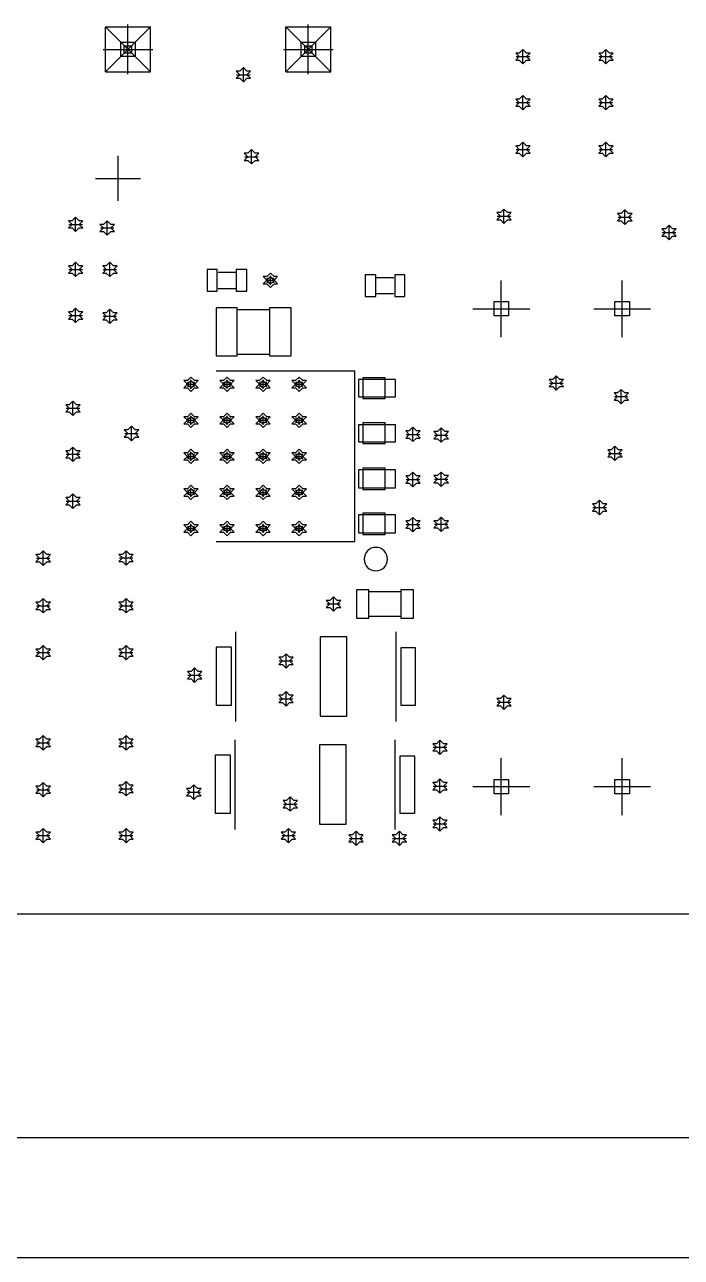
# Model space of a CAD drawing. Extents: x -1.38 to 3.87, y -2.67 to 0.8.
# Drawn here: x 1.627 to 2.355, y -2.629 to -1.262 of the extents above; entities that cross this region are included whole.
import ezdxf

# ---------------------------------------------------------------- set-up
doc = ezdxf.new("R2010")
doc.units = 0
doc.layers.get('0').update_dxf_attribs({"linetype": 'CONTINUOUS'})
for name, color, linetype in [('gd1', 1, 'CONTINUOUS'), ('gg1', 1, 'CONTINUOUS'), ('gm1', 6, 'CONTINUOUS'), ('gm8', 1, 'CONTINUOUS')]:
    doc.layers.add(name, color=color, linetype=linetype)

# ---------------------------------------------------------------- blocks, each defined once
blk = doc.blocks.new('D17')
blk.add_lwpolyline([(-0.01475, -0.04395), (0.01475, -0.04395), (0.01475, 0.04395), (-0.01475, 0.04395)], close=True)
blk = doc.blocks.new('D18')
blk.add_lwpolyline([(-0.00825, -0.03175), (0.00825, -0.03175), (0.00825, 0.03175), (-0.00825, 0.03175)], close=True)
blk = doc.blocks.new('D19')
blk.add_lwpolyline([(-0.0085, -0.03225), (0.0085, -0.03225), (0.0085, 0.03225), (-0.0085, 0.03225)], close=True)
blk = doc.blocks.new('D21')
blk.add_lwpolyline([(-0.0069, -0.01575), (0.0069, -0.01575), (0.0069, 0.01575), (-0.0069, 0.01575)], close=True)
blk = doc.blocks.new('D22')
blk.add_lwpolyline([(-0.0059, -0.012), (0.0059, -0.012), (0.0059, 0.012), (-0.0059, 0.012)], close=True)
blk = doc.blocks.new('D23')
blk.add_lwpolyline([(-0.0055, -0.012), (0.0055, -0.012), (0.0055, 0.012), (-0.0055, 0.012)], close=True)
blk = doc.blocks.new('D26')
blk.add_lwpolyline([(-0.012, -0.0268), (0.012, -0.0268), (0.012, 0.0268), (-0.012, 0.0268)], close=True)
blk = doc.blocks.new('D27')
blk.add_lwpolyline([(-0.0118, -0.0268), (0.0118, -0.0268), (0.0118, 0.0268), (-0.0118, 0.0268)], close=True)
blk = doc.blocks.new('D62')
blk.add_lwpolyline([(-0.02065, -0.00985), (0.02065, -0.00985), (0.02065, 0.00985), (-0.02065, 0.00985)], close=True)
blk = doc.blocks.new('D63')
blk.add_lwpolyline([(-0.0123, -0.0118), (0.0123, -0.0118), (0.0123, 0.0118), (-0.0123, 0.0118)], close=True)
blk = doc.blocks.new('D64')
blk.add_lwpolyline([(-0.02065, -0.0095), (0.02065, -0.0095), (0.02065, 0.0095), (-0.02065, 0.0095)], close=True)
blk = doc.blocks.new('D65')
blk.add_lwpolyline([(-0.0123, -0.0115), (0.0123, -0.0115), (0.0123, 0.0115), (-0.0123, 0.0115)], close=True)

msp = doc.modelspace()

# ---------------------------------------------------------------- linework, layer by layer
at = {"layer": 'gd1', "color": 1}
for points in [[(1.7337, -1.2973), (1.7337, -1.2813), (1.7497, -1.2813), (1.7497, -1.2973), (1.7337, -1.2973)], [(1.9337, -1.2973), (1.9337, -1.2813), (1.9497, -1.2813), (1.9497, -1.2973), (1.9337, -1.2973)], [(1.7377, -1.2933), (1.7377, -1.2853), (1.7457, -1.2853), (1.7457, -1.2933), (1.7377, -1.2933)], [(1.9377, -1.2933), (1.9377, -1.2853), (1.9457, -1.2853), (1.9457, -1.2933), (1.9377, -1.2933)], [(2.1797, -1.3053), (2.1837, -1.3013), (2.1877, -1.3013), (2.1837, -1.2973), (2.1877, -1.2933), (2.1837, -1.2933), (2.1797, -1.2893), (2.1757, -1.2933), (2.1717, -1.2933), (2.1757, -1.2973), (2.1717, -1.3013), (2.1757, -1.3013), (2.1797, -1.3053)], [(2.2717, -1.3053), (2.2757, -1.3013), (2.2797, -1.3013), (2.2757, -1.2973), (2.2797, -1.2933), (2.2757, -1.2933), (2.2717, -1.2893), (2.2677, -1.2933), (2.2637, -1.2933), (2.2677, -1.2973), (2.2637, -1.3013), (2.2677, -1.3013), (2.2717, -1.3053)], [(1.8697, -1.3253), (1.8737, -1.3213), (1.8777, -1.3213), (1.8737, -1.3173), (1.8777, -1.3133), (1.8737, -1.3133), (1.8697, -1.3093), (1.8657, -1.3133), (1.8617, -1.3133), (1.8657, -1.3173), (1.8617, -1.3213), (1.8657, -1.3213), (1.8697, -1.3253)], [(2.1797, -1.3563), (2.1837, -1.3523), (2.1877, -1.3523), (2.1837, -1.3483), (2.1877, -1.3443), (2.1837, -1.3443), (2.1797, -1.3403), (2.1757, -1.3443), (2.1717, -1.3443), (2.1757, -1.3483), (2.1717, -1.3523), (2.1757, -1.3523), (2.1797, -1.3563)], [(2.2717, -1.3563), (2.2757, -1.3523), (2.2797, -1.3523), (2.2757, -1.3483), (2.2797, -1.3443), (2.2757, -1.3443), (2.2717, -1.3403), (2.2677, -1.3443), (2.2637, -1.3443), (2.2677, -1.3483), (2.2637, -1.3523), (2.2677, -1.3523), (2.2717, -1.3563)], [(2.1797, -1.4083), (2.1837, -1.4043), (2.1877, -1.4043), (2.1837, -1.4003), (2.1877, -1.3963), (2.1837, -1.3963), (2.1797, -1.3923), (2.1757, -1.3963), (2.1717, -1.3963), (2.1757, -1.4003), (2.1717, -1.4043), (2.1757, -1.4043), (2.1797, -1.4083)], [(2.2717, -1.4083), (2.2757, -1.4043), (2.2797, -1.4043), (2.2757, -1.4003), (2.2797, -1.3963), (2.2757, -1.3963), (2.2717, -1.3923), (2.2677, -1.3963), (2.2637, -1.3963), (2.2677, -1.4003), (2.2637, -1.4043), (2.2677, -1.4043), (2.2717, -1.4083)], [(1.8787, -1.4163), (1.8827, -1.4123), (1.8867, -1.4123), (1.8827, -1.4083), (1.8867, -1.4043), (1.8827, -1.4043), (1.8787, -1.4003), (1.8747, -1.4043), (1.8707, -1.4043), (1.8747, -1.4083), (1.8707, -1.4123), (1.8747, -1.4123), (1.8787, -1.4163)], [(1.6837, -1.4913), (1.6877, -1.4873), (1.6917, -1.4873), (1.6877, -1.4833), (1.6917, -1.4793), (1.6877, -1.4793), (1.6837, -1.4753), (1.6797, -1.4793), (1.6757, -1.4793), (1.6797, -1.4833), (1.6757, -1.4873), (1.6797, -1.4873), (1.6837, -1.4913)], [(2.1587, -1.4823), (2.1627, -1.4783), (2.1667, -1.4783), (2.1627, -1.4743), (2.1667, -1.4703), (2.1627, -1.4703), (2.1587, -1.4663), (2.1547, -1.4703), (2.1507, -1.4703), (2.1547, -1.4743), (2.1507, -1.4783), (2.1547, -1.4783), (2.1587, -1.4823)], [(2.2927, -1.4833), (2.2967, -1.4793), (2.3007, -1.4793), (2.2967, -1.4753), (2.3007, -1.4713), (2.2967, -1.4713), (2.2927, -1.4673), (2.2887, -1.4713), (2.2847, -1.4713), (2.2887, -1.4753), (2.2847, -1.4793), (2.2887, -1.4793), (2.2927, -1.4833)], [(1.7187, -1.4953), (1.7227, -1.4913), (1.7267, -1.4913), (1.7227, -1.4873), (1.7267, -1.4833), (1.7227, -1.4833), (1.7187, -1.4793), (1.7147, -1.4833), (1.7107, -1.4833), (1.7147, -1.4873), (1.7107, -1.4913), (1.7147, -1.4913), (1.7187, -1.4953)], [(2.3417, -1.5003), (2.3457, -1.4963), (2.3497, -1.4963), (2.3457, -1.4923), (2.3497, -1.4883), (2.3457, -1.4883), (2.3417, -1.4843), (2.3377, -1.4883), (2.3337, -1.4883), (2.3377, -1.4923), (2.3337, -1.4963), (2.3377, -1.4963), (2.3417, -1.5003)], [(1.6837, -1.5413), (1.6877, -1.5373), (1.6917, -1.5373), (1.6877, -1.5333), (1.6917, -1.5293), (1.6877, -1.5293), (1.6837, -1.5253), (1.6797, -1.5293), (1.6757, -1.5293), (1.6797, -1.5333), (1.6757, -1.5373), (1.6797, -1.5373), (1.6837, -1.5413)], [(1.7217, -1.5413), (1.7257, -1.5373), (1.7297, -1.5373), (1.7257, -1.5333), (1.7297, -1.5293), (1.7257, -1.5293), (1.7217, -1.5253), (1.7177, -1.5293), (1.7137, -1.5293), (1.7177, -1.5333), (1.7137, -1.5373), (1.7177, -1.5373), (1.7217, -1.5413)], [(1.8997, -1.5533), (1.9037, -1.5493), (1.9077, -1.5493), (1.9037, -1.5453), (1.9077, -1.5413), (1.9037, -1.5413), (1.8997, -1.5373), (1.8957, -1.5413), (1.8917, -1.5413), (1.8957, -1.5453), (1.8917, -1.5493), (1.8957, -1.5493), (1.8997, -1.5533)], [(1.8997, -1.5493), (1.9017, -1.5473), (1.9037, -1.5473), (1.9017, -1.5453), (1.9037, -1.5433), (1.9017, -1.5433), (1.8997, -1.5413), (1.8977, -1.5433), (1.8957, -1.5433), (1.8977, -1.5453), (1.8957, -1.5473), (1.8977, -1.5473), (1.8997, -1.5493)], [(2.1477, -1.5849), (2.1477, -1.5689), (2.1637, -1.5689), (2.1637, -1.5849), (2.1477, -1.5849)], [(2.2817, -1.5849), (2.2817, -1.5689), (2.2977, -1.5689), (2.2977, -1.5849), (2.2817, -1.5849)], [(1.6837, -1.5923), (1.6877, -1.5883), (1.6917, -1.5883), (1.6877, -1.5843), (1.6917, -1.5803), (1.6877, -1.5803), (1.6837, -1.5763), (1.6797, -1.5803), (1.6757, -1.5803), (1.6797, -1.5843), (1.6757, -1.5883), (1.6797, -1.5883), (1.6837, -1.5923)], [(1.7217, -1.5933), (1.7257, -1.5893), (1.7297, -1.5893), (1.7257, -1.5853), (1.7297, -1.5813), (1.7257, -1.5813), (1.7217, -1.5773), (1.7177, -1.5813), (1.7137, -1.5813), (1.7177, -1.5853), (1.7137, -1.5893), (1.7177, -1.5893), (1.7217, -1.5933)], [(1.8116, -1.6686), (1.8156, -1.6646), (1.8196, -1.6646), (1.8156, -1.6606), (1.8196, -1.6566), (1.8156, -1.6566), (1.8116, -1.6526), (1.8076, -1.6566), (1.8036, -1.6566), (1.8076, -1.6606), (1.8036, -1.6646), (1.8076, -1.6646), (1.8116, -1.6686)], [(1.8516, -1.6686), (1.8556, -1.6646), (1.8596, -1.6646), (1.8556, -1.6606), (1.8596, -1.6566), (1.8556, -1.6566), (1.8516, -1.6526), (1.8476, -1.6566), (1.8436, -1.6566), (1.8476, -1.6606), (1.8436, -1.6646), (1.8476, -1.6646), (1.8516, -1.6686)], [(1.8916, -1.6686), (1.8956, -1.6646), (1.8996, -1.6646), (1.8956, -1.6606), (1.8996, -1.6566), (1.8956, -1.6566), (1.8916, -1.6526), (1.8876, -1.6566), (1.8836, -1.6566), (1.8876, -1.6606), (1.8836, -1.6646), (1.8876, -1.6646), (1.8916, -1.6686)], [(1.9316, -1.6686), (1.9356, -1.6646), (1.9396, -1.6646), (1.9356, -1.6606), (1.9396, -1.6566), (1.9356, -1.6566), (1.9316, -1.6526), (1.9276, -1.6566), (1.9236, -1.6566), (1.9276, -1.6606), (1.9236, -1.6646), (1.9276, -1.6646), (1.9316, -1.6686)], [(2.2167, -1.6673), (2.2207, -1.6633), (2.2247, -1.6633), (2.2207, -1.6593), (2.2247, -1.6553), (2.2207, -1.6553), (2.2167, -1.6513), (2.2127, -1.6553), (2.2087, -1.6553), (2.2127, -1.6593), (2.2087, -1.6633), (2.2127, -1.6633), (2.2167, -1.6673)], [(1.8116, -1.6646), (1.8136, -1.6626), (1.8156, -1.6626), (1.8136, -1.6606), (1.8156, -1.6586), (1.8136, -1.6586), (1.8116, -1.6566), (1.8096, -1.6586), (1.8076, -1.6586), (1.8096, -1.6606), (1.8076, -1.6626), (1.8096, -1.6626), (1.8116, -1.6646)], [(1.8516, -1.6646), (1.8536, -1.6626), (1.8556, -1.6626), (1.8536, -1.6606), (1.8556, -1.6586), (1.8536, -1.6586), (1.8516, -1.6566), (1.8496, -1.6586), (1.8476, -1.6586), (1.8496, -1.6606), (1.8476, -1.6626), (1.8496, -1.6626), (1.8516, -1.6646)], [(1.8916, -1.6646), (1.8936, -1.6626), (1.8956, -1.6626), (1.8936, -1.6606), (1.8956, -1.6586), (1.8936, -1.6586), (1.8916, -1.6566), (1.8896, -1.6586), (1.8876, -1.6586), (1.8896, -1.6606), (1.8876, -1.6626), (1.8896, -1.6626), (1.8916, -1.6646)], [(1.9316, -1.6646), (1.9336, -1.6626), (1.9356, -1.6626), (1.9336, -1.6606), (1.9356, -1.6586), (1.9336, -1.6586), (1.9316, -1.6566), (1.9296, -1.6586), (1.9276, -1.6586), (1.9296, -1.6606), (1.9276, -1.6626), (1.9296, -1.6626), (1.9316, -1.6646)], [(2.2887, -1.6823), (2.2927, -1.6783), (2.2967, -1.6783), (2.2927, -1.6743), (2.2967, -1.6703), (2.2927, -1.6703), (2.2887, -1.6663), (2.2847, -1.6703), (2.2807, -1.6703), (2.2847, -1.6743), (2.2807, -1.6783), (2.2847, -1.6783), (2.2887, -1.6823)], [(1.6807, -1.6953), (1.6847, -1.6913), (1.6887, -1.6913), (1.6847, -1.6873), (1.6887, -1.6833), (1.6847, -1.6833), (1.6807, -1.6793), (1.6767, -1.6833), (1.6727, -1.6833), (1.6767, -1.6873), (1.6727, -1.6913), (1.6767, -1.6913), (1.6807, -1.6953)], [(1.8116, -1.7086), (1.8156, -1.7046), (1.8196, -1.7046), (1.8156, -1.7006), (1.8196, -1.6966), (1.8156, -1.6966), (1.8116, -1.6926), (1.8076, -1.6966), (1.8036, -1.6966), (1.8076, -1.7006), (1.8036, -1.7046), (1.8076, -1.7046), (1.8116, -1.7086)], [(1.8516, -1.7086), (1.8556, -1.7046), (1.8596, -1.7046), (1.8556, -1.7006), (1.8596, -1.6966), (1.8556, -1.6966), (1.8516, -1.6926), (1.8476, -1.6966), (1.8436, -1.6966), (1.8476, -1.7006), (1.8436, -1.7046), (1.8476, -1.7046), (1.8516, -1.7086)], [(1.8916, -1.7086), (1.8956, -1.7046), (1.8996, -1.7046), (1.8956, -1.7006), (1.8996, -1.6966), (1.8956, -1.6966), (1.8916, -1.6926), (1.8876, -1.6966), (1.8836, -1.6966), (1.8876, -1.7006), (1.8836, -1.7046), (1.8876, -1.7046), (1.8916, -1.7086)], [(1.9316, -1.7086), (1.9356, -1.7046), (1.9396, -1.7046), (1.9356, -1.7006), (1.9396, -1.6966), (1.9356, -1.6966), (1.9316, -1.6926), (1.9276, -1.6966), (1.9236, -1.6966), (1.9276, -1.7006), (1.9236, -1.7046), (1.9276, -1.7046), (1.9316, -1.7086)], [(1.7457, -1.7233), (1.7497, -1.7193), (1.7537, -1.7193), (1.7497, -1.7153), (1.7537, -1.7113), (1.7497, -1.7113), (1.7457, -1.7073), (1.7417, -1.7113), (1.7377, -1.7113), (1.7417, -1.7153), (1.7377, -1.7193), (1.7417, -1.7193), (1.7457, -1.7233)], [(1.8116, -1.7046), (1.8136, -1.7026), (1.8156, -1.7026), (1.8136, -1.7006), (1.8156, -1.6986), (1.8136, -1.6986), (1.8116, -1.6966), (1.8096, -1.6986), (1.8076, -1.6986), (1.8096, -1.7006), (1.8076, -1.7026), (1.8096, -1.7026), (1.8116, -1.7046)], [(1.8516, -1.7046), (1.8536, -1.7026), (1.8556, -1.7026), (1.8536, -1.7006), (1.8556, -1.6986), (1.8536, -1.6986), (1.8516, -1.6966), (1.8496, -1.6986), (1.8476, -1.6986), (1.8496, -1.7006), (1.8476, -1.7026), (1.8496, -1.7026), (1.8516, -1.7046)], [(1.8916, -1.7046), (1.8936, -1.7026), (1.8956, -1.7026), (1.8936, -1.7006), (1.8956, -1.6986), (1.8936, -1.6986), (1.8916, -1.6966), (1.8896, -1.6986), (1.8876, -1.6986), (1.8896, -1.7006), (1.8876, -1.7026), (1.8896, -1.7026), (1.8916, -1.7046)], [(1.9316, -1.7046), (1.9336, -1.7026), (1.9356, -1.7026), (1.9336, -1.7006), (1.9356, -1.6986), (1.9336, -1.6986), (1.9316, -1.6966), (1.9296, -1.6986), (1.9276, -1.6986), (1.9296, -1.7006), (1.9276, -1.7026), (1.9296, -1.7026), (1.9316, -1.7046)], [(2.0577, -1.7243), (2.0617, -1.7203), (2.0657, -1.7203), (2.0617, -1.7163), (2.0657, -1.7123), (2.0617, -1.7123), (2.0577, -1.7083), (2.0537, -1.7123), (2.0497, -1.7123), (2.0537, -1.7163), (2.0497, -1.7203), (2.0537, -1.7203), (2.0577, -1.7243)], [(2.089, -1.725), (2.093, -1.721), (2.097, -1.721), (2.093, -1.717), (2.097, -1.713), (2.093, -1.713), (2.089, -1.709), (2.085, -1.713), (2.081, -1.713), (2.085, -1.717), (2.081, -1.721), (2.085, -1.721), (2.089, -1.725)], [(1.6807, -1.7463), (1.6847, -1.7423), (1.6887, -1.7423), (1.6847, -1.7383), (1.6887, -1.7343), (1.6847, -1.7343), (1.6807, -1.7303), (1.6767, -1.7343), (1.6727, -1.7343), (1.6767, -1.7383), (1.6727, -1.7423), (1.6767, -1.7423), (1.6807, -1.7463)], [(1.8116, -1.7486), (1.8156, -1.7446), (1.8196, -1.7446), (1.8156, -1.7406), (1.8196, -1.7366), (1.8156, -1.7366), (1.8116, -1.7326), (1.8076, -1.7366), (1.8036, -1.7366), (1.8076, -1.7406), (1.8036, -1.7446), (1.8076, -1.7446), (1.8116, -1.7486)], [(1.8516, -1.7486), (1.8556, -1.7446), (1.8596, -1.7446), (1.8556, -1.7406), (1.8596, -1.7366), (1.8556, -1.7366), (1.8516, -1.7326), (1.8476, -1.7366), (1.8436, -1.7366), (1.8476, -1.7406), (1.8436, -1.7446), (1.8476, -1.7446), (1.8516, -1.7486)], [(1.8916, -1.7486), (1.8956, -1.7446), (1.8996, -1.7446), (1.8956, -1.7406), (1.8996, -1.7366), (1.8956, -1.7366), (1.8916, -1.7326), (1.8876, -1.7366), (1.8836, -1.7366), (1.8876, -1.7406), (1.8836, -1.7446), (1.8876, -1.7446), (1.8916, -1.7486)], [(1.9316, -1.7486), (1.9356, -1.7446), (1.9396, -1.7446), (1.9356, -1.7406), (1.9396, -1.7366), (1.9356, -1.7366), (1.9316, -1.7326), (1.9276, -1.7366), (1.9236, -1.7366), (1.9276, -1.7406), (1.9236, -1.7446), (1.9276, -1.7446), (1.9316, -1.7486)], [(2.2817, -1.7453), (2.2857, -1.7413), (2.2897, -1.7413), (2.2857, -1.7373), (2.2897, -1.7333), (2.2857, -1.7333), (2.2817, -1.7293), (2.2777, -1.7333), (2.2737, -1.7333), (2.2777, -1.7373), (2.2737, -1.7413), (2.2777, -1.7413), (2.2817, -1.7453)], [(1.8116, -1.7446), (1.8136, -1.7426), (1.8156, -1.7426), (1.8136, -1.7406), (1.8156, -1.7386), (1.8136, -1.7386), (1.8116, -1.7366), (1.8096, -1.7386), (1.8076, -1.7386), (1.8096, -1.7406), (1.8076, -1.7426), (1.8096, -1.7426), (1.8116, -1.7446)], [(1.8516, -1.7446), (1.8536, -1.7426), (1.8556, -1.7426), (1.8536, -1.7406), (1.8556, -1.7386), (1.8536, -1.7386), (1.8516, -1.7366), (1.8496, -1.7386), (1.8476, -1.7386), (1.8496, -1.7406), (1.8476, -1.7426), (1.8496, -1.7426), (1.8516, -1.7446)], [(1.8916, -1.7446), (1.8936, -1.7426), (1.8956, -1.7426), (1.8936, -1.7406), (1.8956, -1.7386), (1.8936, -1.7386), (1.8916, -1.7366), (1.8896, -1.7386), (1.8876, -1.7386), (1.8896, -1.7406), (1.8876, -1.7426), (1.8896, -1.7426), (1.8916, -1.7446)], [(1.9316, -1.7446), (1.9336, -1.7426), (1.9356, -1.7426), (1.9336, -1.7406), (1.9356, -1.7386), (1.9336, -1.7386), (1.9316, -1.7366), (1.9296, -1.7386), (1.9276, -1.7386), (1.9296, -1.7406), (1.9276, -1.7426), (1.9296, -1.7426), (1.9316, -1.7446)], [(2.0577, -1.7743), (2.0617, -1.7703), (2.0657, -1.7703), (2.0617, -1.7663), (2.0657, -1.7623), (2.0617, -1.7623), (2.0577, -1.7583), (2.0537, -1.7623), (2.0497, -1.7623), (2.0537, -1.7663), (2.0497, -1.7703), (2.0537, -1.7703), (2.0577, -1.7743)], [(2.089, -1.774), (2.093, -1.77), (2.097, -1.77), (2.093, -1.766), (2.097, -1.762), (2.093, -1.762), (2.089, -1.758), (2.085, -1.762), (2.081, -1.762), (2.085, -1.766), (2.081, -1.77), (2.085, -1.77), (2.089, -1.774)], [(1.8116, -1.7886), (1.8156, -1.7846), (1.8196, -1.7846), (1.8156, -1.7806), (1.8196, -1.7766), (1.8156, -1.7766), (1.8116, -1.7726), (1.8076, -1.7766), (1.8036, -1.7766), (1.8076, -1.7806), (1.8036, -1.7846), (1.8076, -1.7846), (1.8116, -1.7886)], [(1.8116, -1.7846), (1.8136, -1.7826), (1.8156, -1.7826), (1.8136, -1.7806), (1.8156, -1.7786), (1.8136, -1.7786), (1.8116, -1.7766), (1.8096, -1.7786), (1.8076, -1.7786), (1.8096, -1.7806), (1.8076, -1.7826), (1.8096, -1.7826), (1.8116, -1.7846)], [(1.8516, -1.7886), (1.8556, -1.7846), (1.8596, -1.7846), (1.8556, -1.7806), (1.8596, -1.7766), (1.8556, -1.7766), (1.8516, -1.7726), (1.8476, -1.7766), (1.8436, -1.7766), (1.8476, -1.7806), (1.8436, -1.7846), (1.8476, -1.7846), (1.8516, -1.7886)], [(1.8516, -1.7846), (1.8536, -1.7826), (1.8556, -1.7826), (1.8536, -1.7806), (1.8556, -1.7786), (1.8536, -1.7786), (1.8516, -1.7766), (1.8496, -1.7786), (1.8476, -1.7786), (1.8496, -1.7806), (1.8476, -1.7826), (1.8496, -1.7826), (1.8516, -1.7846)], [(1.8916, -1.7886), (1.8956, -1.7846), (1.8996, -1.7846), (1.8956, -1.7806), (1.8996, -1.7766), (1.8956, -1.7766), (1.8916, -1.7726), (1.8876, -1.7766), (1.8836, -1.7766), (1.8876, -1.7806), (1.8836, -1.7846), (1.8876, -1.7846), (1.8916, -1.7886)], [(1.8916, -1.7846), (1.8936, -1.7826), (1.8956, -1.7826), (1.8936, -1.7806), (1.8956, -1.7786), (1.8936, -1.7786), (1.8916, -1.7766), (1.8896, -1.7786), (1.8876, -1.7786), (1.8896, -1.7806), (1.8876, -1.7826), (1.8896, -1.7826), (1.8916, -1.7846)], [(1.9316, -1.7886), (1.9356, -1.7846), (1.9396, -1.7846), (1.9356, -1.7806), (1.9396, -1.7766), (1.9356, -1.7766), (1.9316, -1.7726), (1.9276, -1.7766), (1.9236, -1.7766), (1.9276, -1.7806), (1.9236, -1.7846), (1.9276, -1.7846), (1.9316, -1.7886)], [(1.9316, -1.7846), (1.9336, -1.7826), (1.9356, -1.7826), (1.9336, -1.7806), (1.9356, -1.7786), (1.9336, -1.7786), (1.9316, -1.7766), (1.9296, -1.7786), (1.9276, -1.7786), (1.9296, -1.7806), (1.9276, -1.7826), (1.9296, -1.7826), (1.9316, -1.7846)], [(1.6807, -1.7983), (1.6847, -1.7943), (1.6887, -1.7943), (1.6847, -1.7903), (1.6887, -1.7863), (1.6847, -1.7863), (1.6807, -1.7823), (1.6767, -1.7863), (1.6727, -1.7863), (1.6767, -1.7903), (1.6727, -1.7943), (1.6767, -1.7943), (1.6807, -1.7983)], [(2.2647, -1.8053), (2.2687, -1.8013), (2.2727, -1.8013), (2.2687, -1.7973), (2.2727, -1.7933), (2.2687, -1.7933), (2.2647, -1.7893), (2.2607, -1.7933), (2.2567, -1.7933), (2.2607, -1.7973), (2.2567, -1.8013), (2.2607, -1.8013), (2.2647, -1.8053)], [(1.8116, -1.8286), (1.8156, -1.8246), (1.8196, -1.8246), (1.8156, -1.8206), (1.8196, -1.8166), (1.8156, -1.8166), (1.8116, -1.8126), (1.8076, -1.8166), (1.8036, -1.8166), (1.8076, -1.8206), (1.8036, -1.8246), (1.8076, -1.8246), (1.8116, -1.8286)], [(1.8116, -1.8246), (1.8136, -1.8226), (1.8156, -1.8226), (1.8136, -1.8206), (1.8156, -1.8186), (1.8136, -1.8186), (1.8116, -1.8166), (1.8096, -1.8186), (1.8076, -1.8186), (1.8096, -1.8206), (1.8076, -1.8226), (1.8096, -1.8226), (1.8116, -1.8246)], [(1.8516, -1.8286), (1.8556, -1.8246), (1.8596, -1.8246), (1.8556, -1.8206), (1.8596, -1.8166), (1.8556, -1.8166), (1.8516, -1.8126), (1.8476, -1.8166), (1.8436, -1.8166), (1.8476, -1.8206), (1.8436, -1.8246), (1.8476, -1.8246), (1.8516, -1.8286)], [(1.8516, -1.8246), (1.8536, -1.8226), (1.8556, -1.8226), (1.8536, -1.8206), (1.8556, -1.8186), (1.8536, -1.8186), (1.8516, -1.8166), (1.8496, -1.8186), (1.8476, -1.8186), (1.8496, -1.8206), (1.8476, -1.8226), (1.8496, -1.8226), (1.8516, -1.8246)], [(1.8916, -1.8286), (1.8956, -1.8246), (1.8996, -1.8246), (1.8956, -1.8206), (1.8996, -1.8166), (1.8956, -1.8166), (1.8916, -1.8126), (1.8876, -1.8166), (1.8836, -1.8166), (1.8876, -1.8206), (1.8836, -1.8246), (1.8876, -1.8246), (1.8916, -1.8286)], [(1.8916, -1.8246), (1.8936, -1.8226), (1.8956, -1.8226), (1.8936, -1.8206), (1.8956, -1.8186), (1.8936, -1.8186), (1.8916, -1.8166), (1.8896, -1.8186), (1.8876, -1.8186), (1.8896, -1.8206), (1.8876, -1.8226), (1.8896, -1.8226), (1.8916, -1.8246)], [(1.9316, -1.8286), (1.9356, -1.8246), (1.9396, -1.8246), (1.9356, -1.8206), (1.9396, -1.8166), (1.9356, -1.8166), (1.9316, -1.8126), (1.9276, -1.8166), (1.9236, -1.8166), (1.9276, -1.8206), (1.9236, -1.8246), (1.9276, -1.8246), (1.9316, -1.8286)], [(1.9316, -1.8246), (1.9336, -1.8226), (1.9356, -1.8226), (1.9336, -1.8206), (1.9356, -1.8186), (1.9336, -1.8186), (1.9316, -1.8166), (1.9296, -1.8186), (1.9276, -1.8186), (1.9296, -1.8206), (1.9276, -1.8226), (1.9296, -1.8226), (1.9316, -1.8246)], [(2.0577, -1.8243), (2.0617, -1.8203), (2.0657, -1.8203), (2.0617, -1.8163), (2.0657, -1.8123), (2.0617, -1.8123), (2.0577, -1.8083), (2.0537, -1.8123), (2.0497, -1.8123), (2.0537, -1.8163), (2.0497, -1.8203), (2.0537, -1.8203), (2.0577, -1.8243)], [(2.089, -1.824), (2.093, -1.82), (2.097, -1.82), (2.093, -1.816), (2.097, -1.812), (2.093, -1.812), (2.089, -1.808), (2.085, -1.812), (2.081, -1.812), (2.085, -1.816), (2.081, -1.82), (2.085, -1.82), (2.089, -1.824)], [(1.6477, -1.8615), (1.6517, -1.8575), (1.6557, -1.8575), (1.6517, -1.8535), (1.6557, -1.8495), (1.6517, -1.8495), (1.6477, -1.8455), (1.6437, -1.8495), (1.6397, -1.8495), (1.6437, -1.8535), (1.6397, -1.8575), (1.6437, -1.8575), (1.6477, -1.8615)], [(1.7397, -1.8613), (1.7437, -1.8573), (1.7477, -1.8573), (1.7437, -1.8533), (1.7477, -1.8493), (1.7437, -1.8493), (1.7397, -1.8453), (1.7357, -1.8493), (1.7317, -1.8493), (1.7357, -1.8533), (1.7317, -1.8573), (1.7357, -1.8573), (1.7397, -1.8613)], [(1.6477, -1.9143), (1.6517, -1.9103), (1.6557, -1.9103), (1.6517, -1.9063), (1.6557, -1.9023), (1.6517, -1.9023), (1.6477, -1.8983), (1.6437, -1.9023), (1.6397, -1.9023), (1.6437, -1.9063), (1.6397, -1.9103), (1.6437, -1.9103), (1.6477, -1.9143)], [(1.7397, -1.9143), (1.7437, -1.9103), (1.7477, -1.9103), (1.7437, -1.9063), (1.7477, -1.9023), (1.7437, -1.9023), (1.7397, -1.8983), (1.7357, -1.9023), (1.7317, -1.9023), (1.7357, -1.9063), (1.7317, -1.9103), (1.7357, -1.9103), (1.7397, -1.9143)], [(1.9697, -1.9123), (1.9737, -1.9083), (1.9777, -1.9083), (1.9737, -1.9043), (1.9777, -1.9003), (1.9737, -1.9003), (1.9697, -1.8963), (1.9657, -1.9003), (1.9617, -1.9003), (1.9657, -1.9043), (1.9617, -1.9083), (1.9657, -1.9083), (1.9697, -1.9123)], [(1.6477, -1.9663), (1.6517, -1.9623), (1.6557, -1.9623), (1.6517, -1.9583), (1.6557, -1.9543), (1.6517, -1.9543), (1.6477, -1.9503), (1.6437, -1.9543), (1.6397, -1.9543), (1.6437, -1.9583), (1.6397, -1.9623), (1.6437, -1.9623), (1.6477, -1.9663)], [(1.7397, -1.9663), (1.7437, -1.9623), (1.7477, -1.9623), (1.7437, -1.9583), (1.7477, -1.9543), (1.7437, -1.9543), (1.7397, -1.9503), (1.7357, -1.9543), (1.7317, -1.9543), (1.7357, -1.9583), (1.7317, -1.9623), (1.7357, -1.9623), (1.7397, -1.9663)], [(1.917, -1.9755), (1.921, -1.9715), (1.925, -1.9715), (1.921, -1.9675), (1.925, -1.9635), (1.921, -1.9635), (1.917, -1.9595), (1.913, -1.9635), (1.909, -1.9635), (1.913, -1.9675), (1.909, -1.9715), (1.913, -1.9715), (1.917, -1.9755)], [(1.8157, -1.9913), (1.8197, -1.9873), (1.8237, -1.9873), (1.8197, -1.9833), (1.8237, -1.9793), (1.8197, -1.9793), (1.8157, -1.9753), (1.8117, -1.9793), (1.8077, -1.9793), (1.8117, -1.9833), (1.8077, -1.9873), (1.8117, -1.9873), (1.8157, -1.9913)], [(1.917, -2.0175), (1.921, -2.0135), (1.925, -2.0135), (1.921, -2.0095), (1.925, -2.0055), (1.921, -2.0055), (1.917, -2.0015), (1.913, -2.0055), (1.909, -2.0055), (1.913, -2.0095), (1.909, -2.0135), (1.913, -2.0135), (1.917, -2.0175)], [(2.1587, -2.0213), (2.1627, -2.0173), (2.1667, -2.0173), (2.1627, -2.0133), (2.1667, -2.0093), (2.1627, -2.0093), (2.1587, -2.0053), (2.1547, -2.0093), (2.1507, -2.0093), (2.1547, -2.0133), (2.1507, -2.0173), (2.1547, -2.0173), (2.1587, -2.0213)], [(1.6477, -2.0663), (1.6517, -2.0623), (1.6557, -2.0623), (1.6517, -2.0583), (1.6557, -2.0543), (1.6517, -2.0543), (1.6477, -2.0503), (1.6437, -2.0543), (1.6397, -2.0543), (1.6437, -2.0583), (1.6397, -2.0623), (1.6437, -2.0623), (1.6477, -2.0663)], [(1.7397, -2.0663), (1.7437, -2.0623), (1.7477, -2.0623), (1.7437, -2.0583), (1.7477, -2.0543), (1.7437, -2.0543), (1.7397, -2.0503), (1.7357, -2.0543), (1.7317, -2.0543), (1.7357, -2.0583), (1.7317, -2.0623), (1.7357, -2.0623), (1.7397, -2.0663)], [(2.0877, -2.0713), (2.0917, -2.0673), (2.0957, -2.0673), (2.0917, -2.0633), (2.0957, -2.0593), (2.0917, -2.0593), (2.0877, -2.0553), (2.0837, -2.0593), (2.0797, -2.0593), (2.0837, -2.0633), (2.0797, -2.0673), (2.0837, -2.0673), (2.0877, -2.0713)], [(1.6477, -2.1183), (1.6517, -2.1143), (1.6557, -2.1143), (1.6517, -2.1103), (1.6557, -2.1063), (1.6517, -2.1063), (1.6477, -2.1023), (1.6437, -2.1063), (1.6397, -2.1063), (1.6437, -2.1103), (1.6397, -2.1143), (1.6437, -2.1143), (1.6477, -2.1183)], [(1.7397, -2.1173), (1.7437, -2.1133), (1.7477, -2.1133), (1.7437, -2.1093), (1.7477, -2.1053), (1.7437, -2.1053), (1.7397, -2.1013), (1.7357, -2.1053), (1.7317, -2.1053), (1.7357, -2.1093), (1.7317, -2.1133), (1.7357, -2.1133), (1.7397, -2.1173)], [(1.8148, -2.1211), (1.8188, -2.1171), (1.8228, -2.1171), (1.8188, -2.1131), (1.8228, -2.1091), (1.8188, -2.1091), (1.8148, -2.1051), (1.8108, -2.1091), (1.8068, -2.1091), (1.8108, -2.1131), (1.8068, -2.1171), (1.8108, -2.1171), (1.8148, -2.1211)], [(2.0877, -2.1143), (2.0917, -2.1103), (2.0957, -2.1103), (2.0917, -2.1063), (2.0957, -2.1023), (2.0917, -2.1023), (2.0877, -2.0983), (2.0837, -2.1023), (2.0797, -2.1023), (2.0837, -2.1063), (2.0797, -2.1103), (2.0837, -2.1103), (2.0877, -2.1143)], [(2.1477, -2.1149), (2.1477, -2.0989), (2.1637, -2.0989), (2.1637, -2.1149), (2.1477, -2.1149)], [(2.2817, -2.1149), (2.2817, -2.0989), (2.2977, -2.0989), (2.2977, -2.1149), (2.2817, -2.1149)], [(1.9217, -2.1343), (1.9257, -2.1303), (1.9297, -2.1303), (1.9257, -2.1263), (1.9297, -2.1223), (1.9257, -2.1223), (1.9217, -2.1183), (1.9177, -2.1223), (1.9137, -2.1223), (1.9177, -2.1263), (1.9137, -2.1303), (1.9177, -2.1303), (1.9217, -2.1343)], [(2.0877, -2.1563), (2.0917, -2.1523), (2.0957, -2.1523), (2.0917, -2.1483), (2.0957, -2.1443), (2.0917, -2.1443), (2.0877, -2.1403), (2.0837, -2.1443), (2.0797, -2.1443), (2.0837, -2.1483), (2.0797, -2.1523), (2.0837, -2.1523), (2.0877, -2.1563)], [(1.6477, -2.1693), (1.6517, -2.1653), (1.6557, -2.1653), (1.6517, -2.1613), (1.6557, -2.1573), (1.6517, -2.1573), (1.6477, -2.1533), (1.6437, -2.1573), (1.6397, -2.1573), (1.6437, -2.1613), (1.6397, -2.1653), (1.6437, -2.1653), (1.6477, -2.1693)], [(1.7397, -2.1693), (1.7437, -2.1653), (1.7477, -2.1653), (1.7437, -2.1613), (1.7477, -2.1573), (1.7437, -2.1573), (1.7397, -2.1533), (1.7357, -2.1573), (1.7317, -2.1573), (1.7357, -2.1613), (1.7317, -2.1653), (1.7357, -2.1653), (1.7397, -2.1693)], [(1.9197, -2.1693), (1.9237, -2.1653), (1.9277, -2.1653), (1.9237, -2.1613), (1.9277, -2.1573), (1.9237, -2.1573), (1.9197, -2.1533), (1.9157, -2.1573), (1.9117, -2.1573), (1.9157, -2.1613), (1.9117, -2.1653), (1.9157, -2.1653), (1.9197, -2.1693)], [(1.9947, -2.1723), (1.9987, -2.1683), (2.0027, -2.1683), (1.9987, -2.1643), (2.0027, -2.1603), (1.9987, -2.1603), (1.9947, -2.1563), (1.9907, -2.1603), (1.9867, -2.1603), (1.9907, -2.1643), (1.9867, -2.1683), (1.9907, -2.1683), (1.9947, -2.1723)], [(2.0427, -2.1723), (2.0467, -2.1683), (2.0507, -2.1683), (2.0467, -2.1643), (2.0507, -2.1603), (2.0467, -2.1603), (2.0427, -2.1563), (2.0387, -2.1603), (2.0347, -2.1603), (2.0387, -2.1643), (2.0347, -2.1683), (2.0387, -2.1683), (2.0427, -2.1723)]]:
    msp.add_lwpolyline(points, dxfattribs=at)
at = {"layer": 'gg1', "color": 1}
for points in [[(1.7417, -1.3168), (1.7417, -1.2618)], [(1.9417, -1.3168), (1.9417, -1.2618)], [(1.7142, -1.2893), (1.7692, -1.2893)], [(1.9142, -1.2893), (1.9692, -1.2893)], [(2.1722, -1.2973), (2.1872, -1.2973)], [(2.1797, -1.3048), (2.1797, -1.2898)], [(2.2642, -1.2973), (2.2792, -1.2973)], [(2.2717, -1.3048), (2.2717, -1.2898)], [(1.8697, -1.3248), (1.8697, -1.3098)], [(1.8622, -1.3173), (1.8772, -1.3173)], [(2.1722, -1.3483), (2.1872, -1.3483)], [(2.1797, -1.3558), (2.1797, -1.3408)], [(2.2642, -1.3483), (2.2792, -1.3483)], [(2.2717, -1.3558), (2.2717, -1.3408)], [(2.1797, -1.4078), (2.1797, -1.3928)], [(2.2717, -1.4078), (2.2717, -1.3928)], [(1.8787, -1.4158), (1.8787, -1.4008)], [(2.1722, -1.4003), (2.1872, -1.4003)], [(2.2642, -1.4003), (2.2792, -1.4003)], [(1.8712, -1.4083), (1.8862, -1.4083)], [(1.6837, -1.4908), (1.6837, -1.4758)], [(2.1512, -1.4743), (2.1662, -1.4743)], [(2.1587, -1.4818), (2.1587, -1.4668)], [(2.2852, -1.4753), (2.3002, -1.4753)], [(2.2927, -1.4828), (2.2927, -1.4678)], [(1.6762, -1.4833), (1.6912, -1.4833)], [(1.7112, -1.4873), (1.7262, -1.4873)], [(1.7187, -1.4948), (1.7187, -1.4798)], [(2.3417, -1.4998), (2.3417, -1.4848)], [(2.3342, -1.4923), (2.3492, -1.4923)], [(1.6837, -1.5408), (1.6837, -1.5258)], [(1.7217, -1.5408), (1.7217, -1.5258)], [(1.6762, -1.5333), (1.6912, -1.5333)], [(1.7142, -1.5333), (1.7292, -1.5333)], [(1.8997, -1.5503), (1.8997, -1.5403)], [(1.8947, -1.5453), (1.9047, -1.5453)], [(2.1557, -1.6084), (2.1557, -1.5454)], [(2.2897, -1.6084), (2.2897, -1.5454)], [(1.6762, -1.5843), (1.6912, -1.5843)], [(1.6837, -1.5918), (1.6837, -1.5768)], [(1.7142, -1.5853), (1.7292, -1.5853)], [(1.7217, -1.5928), (1.7217, -1.5778)], [(2.1242, -1.5769), (2.1872, -1.5769)], [(2.2582, -1.5769), (2.3212, -1.5769)], [(2.2167, -1.6668), (2.2167, -1.6518)], [(1.8066, -1.6606), (1.8166, -1.6606)], [(1.8116, -1.6656), (1.8116, -1.6556)], [(1.8466, -1.6606), (1.8566, -1.6606)], [(1.8516, -1.6656), (1.8516, -1.6556)], [(1.8866, -1.6606), (1.8966, -1.6606)], [(1.8916, -1.6656), (1.8916, -1.6556)], [(1.9266, -1.6606), (1.9366, -1.6606)], [(1.9316, -1.6656), (1.9316, -1.6556)], [(2.2092, -1.6593), (2.2242, -1.6593)], [(2.2887, -1.6818), (2.2887, -1.6668)], [(1.6807, -1.6948), (1.6807, -1.6798)], [(2.2812, -1.6743), (2.2962, -1.6743)], [(1.6732, -1.6873), (1.6882, -1.6873)], [(1.7457, -1.7228), (1.7457, -1.7078)], [(1.8066, -1.7006), (1.8166, -1.7006)], [(1.8116, -1.7056), (1.8116, -1.6956)], [(1.8466, -1.7006), (1.8566, -1.7006)], [(1.8516, -1.7056), (1.8516, -1.6956)], [(1.8866, -1.7006), (1.8966, -1.7006)], [(1.8916, -1.7056), (1.8916, -1.6956)], [(1.9266, -1.7006), (1.9366, -1.7006)], [(1.9316, -1.7056), (1.9316, -1.6956)], [(2.0577, -1.7238), (2.0577, -1.7088)], [(1.7382, -1.7153), (1.7532, -1.7153)], [(2.0502, -1.7163), (2.0652, -1.7163)], [(2.0815, -1.717), (2.0965, -1.717)], [(2.089, -1.7245), (2.089, -1.7095)], [(1.6807, -1.7458), (1.6807, -1.7308)], [(1.8116, -1.7456), (1.8116, -1.7356)], [(1.8516, -1.7456), (1.8516, -1.7356)], [(1.8916, -1.7456), (1.8916, -1.7356)], [(1.9316, -1.7456), (1.9316, -1.7356)], [(2.2817, -1.7448), (2.2817, -1.7298)], [(1.6732, -1.7383), (1.6882, -1.7383)], [(1.8066, -1.7406), (1.8166, -1.7406)], [(1.8466, -1.7406), (1.8566, -1.7406)], [(1.8866, -1.7406), (1.8966, -1.7406)], [(1.9266, -1.7406), (1.9366, -1.7406)], [(2.2742, -1.7373), (2.2892, -1.7373)], [(2.0577, -1.7738), (2.0577, -1.7588)], [(2.089, -1.7735), (2.089, -1.7585)], [(1.8116, -1.7856), (1.8116, -1.7756)], [(1.8516, -1.7856), (1.8516, -1.7756)], [(1.8916, -1.7856), (1.8916, -1.7756)], [(1.9316, -1.7856), (1.9316, -1.7756)], [(2.0502, -1.7663), (2.0652, -1.7663)], [(2.0815, -1.766), (2.0965, -1.766)], [(1.6732, -1.7903), (1.6882, -1.7903)], [(1.6807, -1.7978), (1.6807, -1.7828)], [(1.8066, -1.7806), (1.8166, -1.7806)], [(1.8466, -1.7806), (1.8566, -1.7806)], [(1.8866, -1.7806), (1.8966, -1.7806)], [(1.9266, -1.7806), (1.9366, -1.7806)], [(2.2647, -1.8048), (2.2647, -1.7898)], [(2.2572, -1.7973), (2.2722, -1.7973)], [(1.8116, -1.8256), (1.8116, -1.8156)], [(1.8516, -1.8256), (1.8516, -1.8156)], [(1.8916, -1.8256), (1.8916, -1.8156)], [(1.9316, -1.8256), (1.9316, -1.8156)], [(2.0502, -1.8163), (2.0652, -1.8163)], [(2.0577, -1.8238), (2.0577, -1.8088)], [(2.0815, -1.816), (2.0965, -1.816)], [(2.089, -1.8235), (2.089, -1.8085)], [(1.8066, -1.8206), (1.8166, -1.8206)], [(1.8466, -1.8206), (1.8566, -1.8206)], [(1.8866, -1.8206), (1.8966, -1.8206)], [(1.9266, -1.8206), (1.9366, -1.8206)], [(1.6402, -1.8535), (1.6552, -1.8535)], [(1.6477, -1.861), (1.6477, -1.846)], [(1.7322, -1.8533), (1.7472, -1.8533)], [(1.7397, -1.8608), (1.7397, -1.8458)], [(1.6477, -1.9138), (1.6477, -1.8988)], [(1.7397, -1.9138), (1.7397, -1.8988)], [(1.9697, -1.9118), (1.9697, -1.8968)], [(1.6402, -1.9063), (1.6552, -1.9063)], [(1.7322, -1.9063), (1.7472, -1.9063)], [(1.9622, -1.9043), (1.9772, -1.9043)], [(1.6477, -1.9658), (1.6477, -1.9508)], [(1.7397, -1.9658), (1.7397, -1.9508)], [(1.6402, -1.9583), (1.6552, -1.9583)], [(1.7322, -1.9583), (1.7472, -1.9583)], [(1.9095, -1.9675), (1.9245, -1.9675)], [(1.917, -1.975), (1.917, -1.96)], [(1.8157, -1.9908), (1.8157, -1.9758)], [(1.8082, -1.9833), (1.8232, -1.9833)], [(1.9095, -2.0095), (1.9245, -2.0095)], [(1.917, -2.017), (1.917, -2.002)], [(2.1587, -2.0208), (2.1587, -2.0058)], [(2.1512, -2.0133), (2.1662, -2.0133)], [(1.6477, -2.0658), (1.6477, -2.0508)], [(1.7397, -2.0658), (1.7397, -2.0508)], [(1.6402, -2.0583), (1.6552, -2.0583)], [(1.7322, -2.0583), (1.7472, -2.0583)], [(2.0802, -2.0633), (2.0952, -2.0633)], [(2.0877, -2.0708), (2.0877, -2.0558)], [(2.1557, -2.1384), (2.1557, -2.0754)], [(2.2897, -2.1384), (2.2897, -2.0754)], [(1.6477, -2.1178), (1.6477, -2.1028)], [(1.7397, -2.1168), (1.7397, -2.1018)], [(2.0877, -2.1138), (2.0877, -2.0988)], [(1.6402, -2.1103), (1.6552, -2.1103)], [(1.7322, -2.1093), (1.7472, -2.1093)], [(1.8073, -2.1131), (1.8223, -2.1131)], [(1.8148, -2.1206), (1.8148, -2.1056)], [(1.9217, -2.1338), (1.9217, -2.1188)], [(2.0802, -2.1063), (2.0952, -2.1063)], [(2.1242, -2.1069), (2.1872, -2.1069)], [(2.2582, -2.1069), (2.3212, -2.1069)], [(1.9142, -2.1263), (1.9292, -2.1263)], [(2.0877, -2.1558), (2.0877, -2.1408)], [(1.6477, -2.1688), (1.6477, -2.1538)], [(1.7397, -2.1688), (1.7397, -2.1538)], [(1.9197, -2.1688), (1.9197, -2.1538)], [(1.9947, -2.1718), (1.9947, -2.1568)], [(2.0427, -2.1718), (2.0427, -2.1568)], [(2.0802, -2.1483), (2.0952, -2.1483)], [(1.6402, -2.1613), (1.6552, -2.1613)], [(1.7322, -2.1613), (1.7472, -2.1613)], [(1.9122, -2.1613), (1.9272, -2.1613)], [(1.9872, -2.1643), (2.0022, -2.1643)], [(2.0352, -2.1643), (2.0502, -2.1643)]]:
    msp.add_lwpolyline(points, dxfattribs=at)
at = {"layer": 'gm1', "color": 6}
msp.add_lwpolyline([(-0.885, -2.248), (3.2489, -2.248)], dxfattribs=at)
at = {"layer": 'gm8', "color": 1}
for points in [[(1.7167, -1.2643), (1.7667, -1.3143)], [(1.7167, -1.3143), (1.7667, -1.2643)], [(1.7167, -1.3143), (1.7667, -1.3143), (1.7667, -1.2643)], [(1.7167, -1.2643), (1.7667, -1.2643)], [(1.7167, -1.3143), (1.7167, -1.2643)], [(1.9167, -1.3143), (1.9667, -1.2643)], [(1.9167, -1.2643), (1.9667, -1.3143)], [(1.9167, -1.3143), (1.9167, -1.2643), (1.9667, -1.2643)], [(1.9667, -1.3143), (1.9667, -1.2643)], [(1.9167, -1.3143), (1.9667, -1.3143)], [(1.7307, -1.4573), (1.7307, -1.4073)], [(1.7057, -1.4323), (1.7557, -1.4323)], [(1.8417, -1.5364), (1.8614, -1.5364)], [(2.0171, -1.5423), (2.0367, -1.5423)], [(1.8417, -1.5543), (1.8614, -1.5543)], [(2.0171, -1.5601), (2.0367, -1.5601)], [(1.863, -1.5776), (1.8987, -1.5776)], [(1.862, -1.6273), (1.8987, -1.6273)], [(1.8396, -1.6456), (1.9933, -1.6456)], [(1.9933, -1.8351), (1.9933, -1.6456)], [(1.8396, -1.8351), (1.9933, -1.8351)], [(2.009, -1.8905), (2.0445, -1.8905)], [(2.009, -1.918), (2.0445, -1.918)], [(1.8615, -2.0346), (1.8615, -1.9354)], [(2.039, -2.0346), (2.039, -1.9354)], [(1.8606, -2.1544), (1.8606, -2.0552)], [(2.0381, -2.1544), (2.0381, -2.0552)], [(1.2435, -2.496), (3.052, -2.496)], [(-0.886, -2.629), (1.181, -2.629), (3.248, -2.629)]]:
    msp.add_lwpolyline(points, dxfattribs=at)
msp.add_lwpolyline([(2.0296, -1.8546), (2.0296, -1.8546), (2.0296, -1.8546, 1), (2.0036, -1.8546), (2.0036, -1.8546), (2.0036, -1.8546, 1), (2.0296, -1.8546), (2.0296, -1.8546)], format="xyb", dxfattribs=at)

# ---------------------------------------------------------------- block references
at = {"layer": 'gm8'}
for name, p in [('D23', (1.8352, -1.5453)), ('D22', (1.8677, -1.5453)), ('D22', (2.0108, -1.5513)), ('D23', (2.0432, -1.5513)), ('D27', (1.8512, -1.6025)), ('D26', (1.9107, -1.6025)), ('D65', (2.0145, -1.665)), ('D64', (2.0179, -1.665)), ('D64', (2.0179, -1.715)), ('D65', (2.0145, -1.715)), ('D62', (2.0179, -1.7655)), ('D63', (2.0145, -1.7655)), ('D63', (2.0145, -1.8155)), ('D62', (2.0179, -1.8155)), ('D21', (2.0021, -1.9043)), ('D21', (2.0513, -1.9043)), ('D17', (1.9698, -1.9847)), ('D19', (1.848, -1.9844)), ('D18', (2.0524, -1.9849)), ('D17', (1.9689, -2.1045)), ('D19', (1.8471, -2.1042)), ('D18', (2.0515, -2.1047))]:
    msp.add_blockref(name, p, dxfattribs=at)

doc.saveas('drawing.dxf')
